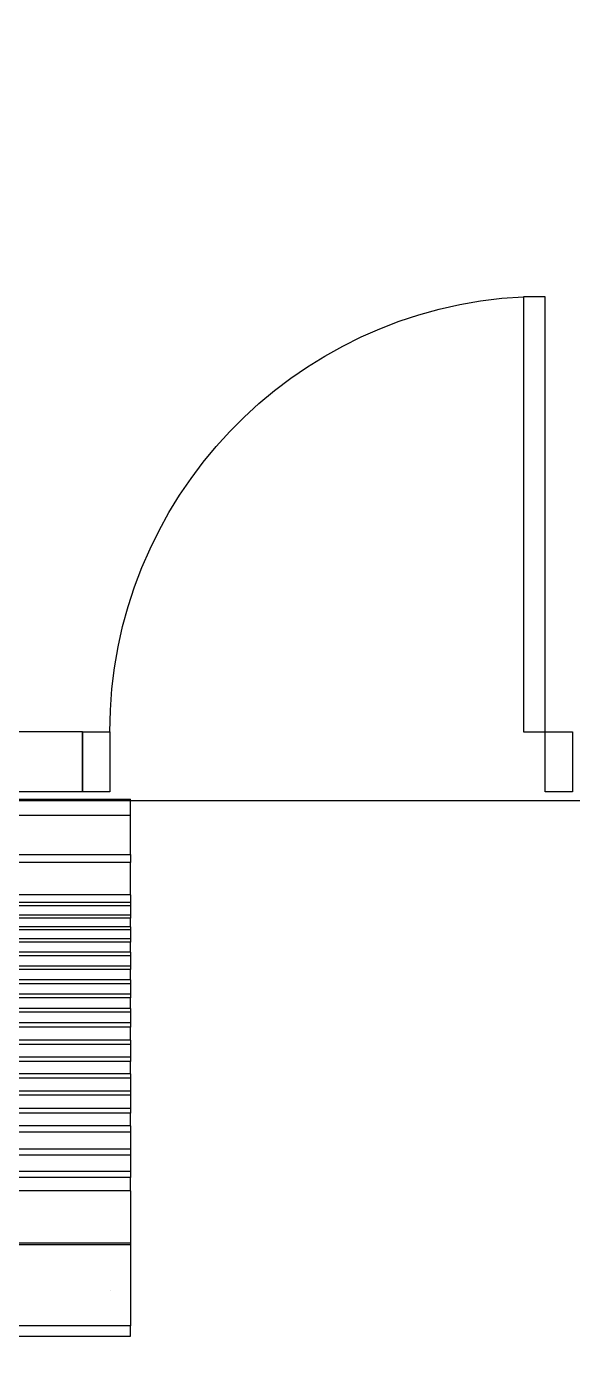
# Model space of a CAD drawing. Header units: inches. Extents: x -85907952 to 802144, y 988801 to 3125513.
# Drawn here: x 409140 to 410143, y 1056536 to 1058983 of the extents above; entities that cross this region are included whole.
import ezdxf

# ---------------------------------------------------------------- set-up
doc = ezdxf.new("R2010")
doc.units = ezdxf.units.IN
doc.header["$MEASUREMENT"] = 0
for name, color, linetype in [('DOOR', 2, 'Continuous'), ('Edges', 7, 'Continuous'), ('partition', 8, 'Continuous'), ('ventilation', 4, 'Continuous')]:
    doc.layers.add(name, color=color, linetype=linetype)

# ---------------------------------------------------------------- blocks, each defined once
blk = doc.blocks.new('dr16')
at = {"layer": 'DOOR', "color": 1}
blk.add_line((-2409712.2, -909070.8), (-2409602.2, -909070.8), dxfattribs=at)
for points in [[(-2409712.2, -909070.8), (-2409602.2, -909070.8), (-2409602.2, -909020.8), (-2409712.2, -909020.8)], [(-2410511.2, -909830.8), (-2409712.2, -909830.8), (-2409712.2, -909870.8), (-2410511.2, -909870.8)], [(-2409712.2, -909920.8), (-2409602.2, -909920.8), (-2409602.2, -909870.8), (-2409712.2, -909870.8)]]:
    blk.add_lwpolyline(points, close=True, dxfattribs=at)
at = {"layer": 'DOOR', "color": 9}
blk.add_arc((-2409712.2, -909870.8), 800, 90, 177.134, dxfattribs=at)
blk = doc.blocks.new('air con')
at = {"layer": 'Edges'}
for p, q in [((71.402, 41.898), (152.402, 41.898)), ((152.402, 41.095), (152.402, 41.898)), ((71.402, 41.095), (152.402, 41.095)), ((152.402, 39.122), (152.402, 41.095)), ((71.402, 39.122), (152.402, 39.122)), ((152.402, 39.122), (152.402, 38.724)), ((152.402, 38.724), (71.402, 38.724)), ((152.402, 37.092), (152.402, 38.724)), ((152.402, 37.092), (71.402, 37.092)), ((152.402, 37.092), (152.402, 36.701)), ((152.402, 36.701), (71.402, 36.701)), ((152.402, 36.542), (71.402, 36.542)), ((152.402, 36.701), (152.402, 36.542)), ((152.402, 36.542), (152.402, 36.078)), ((152.402, 36.078), (71.402, 36.078)), ((152.402, 35.914), (71.402, 35.914)), ((152.402, 36.078), (152.402, 35.914)), ((152.402, 35.493), (152.402, 35.914)), ((152.402, 35.493), (71.402, 35.493)), ((152.402, 35.34), (71.402, 35.34)), ((152.402, 34.877), (71.402, 34.877)), ((152.402, 35.493), (152.402, 35.34)), ((152.402, 35.34), (152.402, 34.877)), ((152.402, 34.877), (152.402, 34.709)), ((152.402, 34.709), (71.402, 34.709)), ((152.402, 34.207), (71.402, 34.207)), ((152.402, 34.207), (152.402, 34.709)), ((152.402, 34.207), (152.402, 34.022)), ((152.402, 34.022), (71.402, 34.022)), ((152.402, 34.022), (152.402, 33.51)), ((152.402, 33.51), (71.402, 33.51)), ((152.402, 33.335), (71.402, 33.335)), ((152.402, 33.51), (152.402, 33.335)), ((152.402, 32.826), (152.402, 33.335)), ((152.402, 32.826), (71.402, 32.826)), ((152.402, 32.625), (71.402, 32.625)), ((152.402, 32.826), (152.402, 32.625)), ((152.402, 32.625), (152.402, 32.098)), ((152.402, 32.098), (71.402, 32.098)), ((152.402, 31.911), (71.402, 31.911)), ((152.402, 32.098), (152.402, 31.911)), ((152.402, 31.378), (152.402, 31.911)), ((152.402, 31.378), (71.402, 31.378)), ((152.402, 31.189), (71.402, 31.189)), ((152.402, 31.378), (152.402, 31.189)), ((152.402, 31.189), (152.402, 30.654)), ((152.402, 30.654), (71.402, 30.654)), ((152.402, 30.439), (71.402, 30.439)), ((152.402, 30.654), (152.402, 30.439)), ((152.402, 29.791), (152.402, 30.439)), ((152.402, 29.791), (71.402, 29.791)), ((152.402, 29.562), (71.402, 29.562)), ((152.402, 29.791), (152.402, 29.562)), ((152.402, 29.562), (152.402, 28.935)), ((152.402, 28.935), (71.402, 28.935)), ((152.402, 28.935), (152.402, 28.714)), ((152.402, 28.714), (71.402, 28.714)), ((152.402, 28.092), (152.402, 28.714)), ((152.402, 28.092), (71.402, 28.092)), ((152.402, 27.871), (71.402, 27.871)), ((152.402, 28.092), (152.402, 27.871)), ((152.402, 27.871), (152.402, 27.226)), ((152.402, 27.226), (71.402, 27.226)), ((152.402, 27.024), (71.402, 27.024)), ((152.402, 27.226), (152.402, 27.024)), ((152.402, 27.024), (152.402, 26.349)), ((152.402, 26.349), (71.402, 26.349)), ((152.402, 26.349), (152.402, 26.117)), ((152.402, 26.117), (71.402, 26.117)), ((152.402, 25.469), (152.402, 26.117)), ((152.402, 25.469), (71.402, 25.469)), ((152.402, 25.162), (71.402, 25.162)), ((152.402, 25.469), (152.402, 25.162)), ((152.402, 25.162), (152.402, 24.304)), ((152.402, 24.304), (71.402, 24.304)), ((152.402, 24.304), (152.402, 24.002)), ((152.402, 24.002), (71.402, 24.002)), ((152.402, 24.002), (152.402, 23.184)), ((152.402, 23.184), (71.402, 23.184)), ((152.402, 22.883), (71.402, 22.883)), ((152.402, 23.184), (152.402, 22.883)), ((152.402, 22.213), (152.402, 22.883)), ((152.402, 22.213), (71.402, 22.213)), ((152.402, 22.213), (152.402, 19.568)), ((152.402, 19.568), (71.402, 19.568)), ((152.402, 19.493), (71.402, 19.493)), ((152.402, 19.568), (152.402, 19.493)), ((152.402, 19.493), (152.402, 15.42)), ((151.402, 17.184), (151.402, 17.175)), ((152.402, 15.42), (146.468, 15.42)), ((152.402, 14.898), (152.402, 15.42)), ((71.402, 14.898), (152.402, 14.898))]:
    blk.add_line(p, q, dxfattribs=at)
blk = doc.blocks.new('2.0 HP AIR CONDITION')
at = {"xscale": 36.51607049631966, "yscale": 36.51607049631966, "zscale": 36.51607049631966}
blk.add_blockref('air con', (-4183.5, -544), dxfattribs=at)

msp = doc.modelspace()

# ---------------------------------------------------------------- linework, layer by layer
at = {"layer": 'partition'}
for p, q in [((409242.7, 1057688.4), (408342.7, 1057688.4)), ((409242.7, 1057688.4), (409242.7, 1057578.4)), ((410142.7, 1057688.4), (410142.7, 1057578.4)), ((409242.7, 1057578.4), (408342.7, 1057578.4))]:
    msp.add_line(p, q, dxfattribs=at)
at = {"layer": 'ventilation'}
msp.add_lwpolyline([(405016.6, 1038523.6), (405016.6, 1038558.5), (405493.1, 1038558.5), (405493.1, 1038708.5), (405493.1, 1041555.8), (409395.9, 1041555.8), (409395.9, 1041709), (408385.7, 1041709), (408372.1, 1041709), (408372.1, 1045670.7), (404380.7, 1045670.7), (404380.7, 1048205.3), (402384.8, 1048205.3), (402371.3, 1048205.3), (402371.3, 1049522.3), (406374.5, 1049522.3), (406374.5, 1056579.1), (406374.5, 1057562.3), (410237.9, 1057562.3), (410237.9, 1056666.7), (414216, 1056666.7), (414216, 1059944.7)], dxfattribs=at)

# ---------------------------------------------------------------- block references
msp.add_blockref('2.0 HP AIR CONDITION', (407948.8, 1056578.4))
at = {"layer": 'DOOR', "xscale": -1, "rotation": 90}
msp.add_blockref('dr16', (-499778.1, -1352023.8), dxfattribs=at)

doc.saveas('drawing.dxf')
